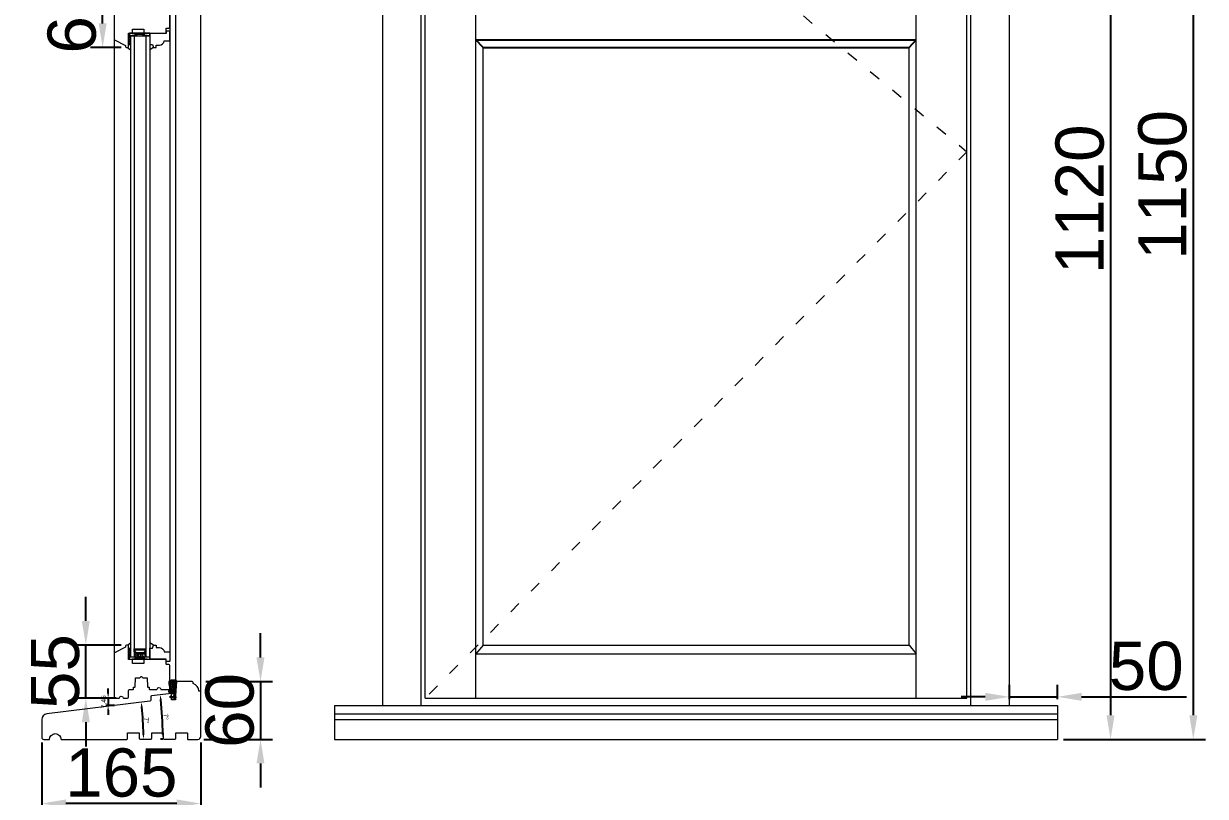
# Model space of a CAD drawing. Header units: millimetres. Extents: x 0 to 182016, y 11 to 3710.
# Drawn here: x 137171 to 138397, y 1253 to 2054 of the extents above; entities that cross this region are included whole.
import ezdxf

# ---------------------------------------------------------------- set-up
doc = ezdxf.new("R2010")
doc.units = ezdxf.units.MM
doc.linetypes.add('ACAD_ISO03W100', pattern=[30, 12, -18])
doc.layers.add('Matmenys', color=10, linetype='Continuous', lineweight=20)
doc.layers.add('Testinės profilio linijos', color=7, linetype='Continuous', lineweight=5)
doc.layers.add('Stiklo paketas', color=7, linetype='Continuous')
doc.styles.get("Standard").update_dxf_attribs({"font": 'arial.ttf'})
doc.dimstyles.new('2', dxfattribs={"dimscale": 2, "dimtxt": 2.5, "dimasz": 2.5, "dimexe": 1.25, "dimexo": 0.625, "dimtad": 1, "dimtxsty": 'Standard', "dimcen": 2.5, "dimadec": 0, "dimazin": 0, "dimtfac": 1, "dimtmove": 0, "dimatfit": 3, "dimfxl": 1, "dimarcsym": 0})
doc.dimstyles.new('Padidinti matmenys', dxfattribs={"dimscale": 10, "dimtxt": 5, "dimasz": 2.5, "dimexe": 1.25, "dimexo": 0.625, "dimtad": 1, "dimdec": 1, "dimtxsty": 'Standard', "dimcen": 2.5, "dimadec": 0, "dimazin": 0, "dimtfac": 1, "dimtdec": 1, "dimtmove": 0, "dimatfit": 3, "dimfxl": 1, "dimarcsym": 0})

# ---------------------------------------------------------------- blocks, each defined once
blk = doc.blocks.new('*D1898')
at = {"color": 0, "lineweight": -2, "transparency": 16777216}
for p, q in [((138199.8, 2432.2), (138311.1, 2432.2)), ((138298.6, 2407.2), (138298.6, 1337.2)), ((138249.8, 1312.2), (138311.1, 1312.2))]:
    blk.add_line(p, q, dxfattribs=at)
at = {"color": 0, "transparency": 16777216}
for points in [[(138294.4, 2407.2), (138302.7, 2407.2), (138298.6, 2432.2)], [(138294.4, 1337.2), (138302.7, 1337.2), (138298.6, 1312.2)]]:
    blk.add_solid(points, dxfattribs=at)
at = {"layer": 'Defpoints', "color": 0, "transparency": 16777216}
for p in [(138193.6, 2432.2), (138243.6, 1312.2), (138298.6, 1312.2)]:
    blk.add_point(p, dxfattribs=at)
at = {"color": 0, "lineweight": 5, "transparency": 16777216, "insert": (138266.8, 1872.2), "char_height": 50, "attachment_point": 5, "rotation": 90}
blk.add_mtext('1120', dxfattribs=at)
blk = doc.blocks.new('*D1904')
at = {"color": 0, "lineweight": -2, "transparency": 16777216}
for p, q in [((137416.8, 1397.2), (137416.8, 1422.2)), ((137360.1, 1372.2), (137429.3, 1372.2)), ((137416.8, 1372.2), (137416.8, 1312.2)), ((137358.1, 1312.2), (137429.3, 1312.2)), ((137416.8, 1287.2), (137416.8, 1262.2))]:
    blk.add_line(p, q, dxfattribs=at)
at = {"color": 0, "transparency": 16777216}
for points in [[(137412.6, 1397.2), (137420.9, 1397.2), (137416.8, 1372.2)], [(137412.6, 1287.2), (137420.9, 1287.2), (137416.8, 1312.2)]]:
    blk.add_solid(points, dxfattribs=at)
at = {"layer": 'Defpoints', "color": 0, "transparency": 16777216}
for p in [(137353.9, 1372.2), (137351.9, 1312.2), (137416.8, 1312.2)]:
    blk.add_point(p, dxfattribs=at)
at = {"color": 0, "lineweight": 5, "transparency": 16777216, "insert": (137385, 1342.2), "char_height": 50, "attachment_point": 5, "rotation": 90}
blk.add_mtext('60', dxfattribs=at)
blk = doc.blocks.new('*D1905')
at = {"color": 0, "lineweight": -2, "transparency": 16777216}
for p, q in [((137189.9, 1308.9), (137189.9, 1233.2)), ((137354.9, 1308.9), (137354.9, 1233.2)), ((137329.9, 1245.7), (137214.9, 1245.7))]:
    blk.add_line(p, q, dxfattribs=at)
at = {"color": 0, "transparency": 16777216}
for points in [[(137214.9, 1249.9), (137214.9, 1241.5), (137189.9, 1245.7)], [(137329.9, 1249.9), (137329.9, 1241.5), (137354.9, 1245.7)]]:
    blk.add_solid(points, dxfattribs=at)
at = {"layer": 'Defpoints', "color": 0, "transparency": 16777216}
for p in [(137189.9, 1315.2), (137354.9, 1315.2), (137189.9, 1245.7)]:
    blk.add_point(p, dxfattribs=at)
at = {"color": 0, "lineweight": 5, "transparency": 16777216, "insert": (137272.4, 1277.5), "char_height": 50, "attachment_point": 5}
blk.add_mtext('165', dxfattribs=at)
blk = doc.blocks.new('*D1906')
at = {"layer": 'Defpoints', "color": 0, "transparency": 16777216}
for p in [(137268.3, 1355), (137258.7, 1347.5), (137266.7, 1347.5)]:
    blk.add_point(p, dxfattribs=at)
at = {"layer": 'Matmenys', "color": 0, "lineweight": -2, "transparency": 16777216}
for p, q in [((137258.7, 1360), (137258.7, 1365)), ((137267.1, 1355), (137256.2, 1355)), ((137258.7, 1355), (137258.7, 1347.5)), ((137265.4, 1347.5), (137256.2, 1347.5)), ((137258.7, 1342.5), (137258.7, 1337.5))]:
    blk.add_line(p, q, dxfattribs=at)
at = {"layer": 'Matmenys', "color": 0, "transparency": 16777216}
for points in [[(137257.9, 1360), (137259.6, 1360), (137258.7, 1355)], [(137257.9, 1342.5), (137259.6, 1342.5), (137258.7, 1347.5)]]:
    blk.add_solid(points, dxfattribs=at)
at = {"layer": 'Matmenys', "color": 0, "lineweight": 5, "transparency": 16777216, "insert": (137254.5, 1351.2), "char_height": 5, "attachment_point": 5, "rotation": 90}
blk.add_mtext('7,45', dxfattribs=at)
blk = doc.blocks.new('*D1907')
at = {"layer": 'Defpoints', "color": 0, "transparency": 16777216}
for p in [(137302, 1351.9), (137266.7, 1347.5), (137295.1, 1325.2), (137291.9, 1312.4), (137302.9, 1312.4)]:
    blk.add_point(p, dxfattribs=at)
at = {"layer": 'Matmenys', "color": 0, "lineweight": -2, "transparency": 16777216}
blk.add_arc((136980.4, 1312.4), 315, 0.9094, 6.0906, dxfattribs=at)
at = {"layer": 'Matmenys', "color": 0, "transparency": 16777216}
for points in [[(137292.8, 1345.7), (137294.5, 1345.9), (137293.1, 1350.8)], [(137296.2, 1317.4), (137294.5, 1317.4), (137295.4, 1312.4)]]:
    blk.add_solid(points, dxfattribs=at)
at = {"layer": 'Matmenys', "color": 0, "lineweight": 5, "transparency": 16777216, "insert": (137298.6, 1331.8), "char_height": 5, "attachment_point": 5, "rotation": 273.5}
blk.add_mtext('7°', dxfattribs=at)
blk = doc.blocks.new('*D1908')
at = {"layer": 'Defpoints', "color": 0, "transparency": 16777216}
for p in [(137303.8, 1357.4), (137324.4, 1360), (137315.3, 1327.8), (137316.9, 1312.4), (137327.9, 1312.4)]:
    blk.add_point(p, dxfattribs=at)
at = {"layer": 'Matmenys', "color": 0, "lineweight": -2, "transparency": 16777216}
blk.add_line((137315.6, 1312.4), (137313.1, 1312.4), dxfattribs=at)
blk.add_arc((136936.7, 1312.4), 378.8, 0.7562, 6.2438, dxfattribs=at)
at = {"layer": 'Matmenys', "color": 0, "transparency": 16777216}
for points in [[(137312.5, 1353.5), (137314.2, 1353.7), (137312.8, 1358.5)], [(137316.4, 1317.4), (137314.7, 1317.4), (137315.6, 1312.4)]]:
    blk.add_solid(points, dxfattribs=at)
at = {"layer": 'Matmenys', "color": 0, "lineweight": 5, "transparency": 16777216, "insert": (137318.6, 1335.7), "char_height": 5, "attachment_point": 5, "rotation": 273.5}
blk.add_mtext('7°', dxfattribs=at)
blk = doc.blocks.new('*D2131')
at = {"color": 0, "lineweight": -2, "transparency": 16777216}
for p, q in [((137235.6, 1435), (137235.6, 1460)), ((137272.2, 1410), (137223.1, 1410)), ((137235.6, 1355), (137235.6, 1410)), ((137259.6, 1355), (137223.1, 1355)), ((137235.6, 1330), (137235.6, 1305))]:
    blk.add_line(p, q, dxfattribs=at)
at = {"color": 0, "transparency": 16777216}
for points in [[(137231.4, 1435), (137239.7, 1435), (137235.6, 1410)], [(137231.4, 1330), (137239.7, 1330), (137235.6, 1355)]]:
    blk.add_solid(points, dxfattribs=at)
at = {"layer": 'Defpoints', "color": 0, "transparency": 16777216}
for p in [(137235.6, 1410), (137278.4, 1410), (137265.9, 1355)]:
    blk.add_point(p, dxfattribs=at)
at = {"color": 0, "lineweight": 5, "transparency": 16777216, "insert": (137203.9, 1382.5), "char_height": 50, "attachment_point": 5, "rotation": 90}
blk.add_mtext('55', dxfattribs=at)
blk = doc.blocks.new('*D2132')
at = {"color": 0, "lineweight": -2, "ltscale": 0.1, "transparency": 16777216}
for p, q in [((138193.6, 1353.8), (138193.6, 1368.8)), ((138243.6, 1353.8), (138243.6, 1368.8)), ((138168.6, 1356.3), (138143.6, 1356.3)), ((138193.6, 1356.3), (138243.6, 1356.3)), ((138268.6, 1356.3), (138377.5, 1356.3))]:
    blk.add_line(p, q, dxfattribs=at)
at = {"color": 0, "ltscale": 0.1, "transparency": 16777216}
for points in [[(138168.6, 1360.5), (138168.6, 1352.2), (138193.6, 1356.3)], [(138268.6, 1360.5), (138268.6, 1352.2), (138243.6, 1356.3)]]:
    blk.add_solid(points, dxfattribs=at)
at = {"layer": 'Defpoints', "color": 0, "ltscale": 0.1, "transparency": 16777216}
for p in [(138243.6, 1356.3), (138193.6, 1347.5), (138243.6, 1347.5)]:
    blk.add_point(p, dxfattribs=at)
at = {"color": 0, "ltscale": 0.1, "transparency": 16777216, "insert": (138335.6, 1388.1), "char_height": 50, "attachment_point": 5}
blk.add_mtext('50', dxfattribs=at)
blk = doc.blocks.new('*D2134')
at = {"color": 0, "lineweight": -2, "ltscale": 0.1, "transparency": 16777216}
for p, q in [((138199.8, 2462.2), (138396.9, 2462.2)), ((138384.4, 2437.2), (138384.4, 1337.2)), ((138249.8, 1312.2), (138396.9, 1312.2))]:
    blk.add_line(p, q, dxfattribs=at)
at = {"color": 0, "ltscale": 0.1, "transparency": 16777216}
for points in [[(138380.3, 2437.2), (138388.6, 2437.2), (138384.4, 2462.2)], [(138380.3, 1337.2), (138388.6, 1337.2), (138384.4, 1312.2)]]:
    blk.add_solid(points, dxfattribs=at)
at = {"layer": 'Defpoints', "color": 0, "ltscale": 0.1, "transparency": 16777216}
for p in [(138193.6, 2462.2), (138243.6, 1312.2), (138384.4, 1312.2)]:
    blk.add_point(p, dxfattribs=at)
at = {"color": 0, "ltscale": 0.1, "transparency": 16777216, "insert": (138352.6, 1887.2), "char_height": 50, "attachment_point": 5, "rotation": 90}
blk.add_mtext('1150', dxfattribs=at)
blk = doc.blocks.new('*D1959')
at = {"color": 0, "lineweight": -2, "ltscale": 0.1, "transparency": 16777216}
for p, q in [((137272.1, 2094.7), (137240.5, 2094.7)), ((137253, 2054.7), (137253, 2069.7)), ((137272.2, 2029.7), (137240.5, 2029.7))]:
    blk.add_line(p, q, dxfattribs=at)
at = {"color": 0, "ltscale": 0.1, "transparency": 16777216}
for points in [[(137248.9, 2069.7), (137257.2, 2069.7), (137253, 2094.7)], [(137248.9, 2054.7), (137257.2, 2054.7), (137253, 2029.7)]]:
    blk.add_solid(points, dxfattribs=at)
at = {"layer": 'Defpoints', "color": 0, "ltscale": 0.1, "transparency": 16777216}
for p in [(137253, 2094.7), (137278.4, 2094.7), (137278.4, 2029.7)]:
    blk.add_point(p, dxfattribs=at)
at = {"color": 0, "ltscale": 0.1, "transparency": 16777216, "insert": (137221.2, 2062.2), "char_height": 50, "attachment_point": 5, "rotation": 90}
blk.add_mtext('65', dxfattribs=at)

msp = doc.modelspace()

# ---------------------------------------------------------------- hatches: boundary and pattern name
at = {"lineweight": 0, "ltscale": 0.5}
h = msp.add_hatch(dxfattribs=at)
h.set_pattern_fill('ANSI37', color=256, scale=0.5, style=0)
h.set_pattern_definition([(45, (137279.8997, 1145.8163), (-1.122532, 1.122532), []), (135, (137279.8997, 1145.8163), (-1.122532, -1.122532), [])])
h.paths.add_polyline_path([(137281.8996742, 2032.6690019), (137281.8996742, 2041.6690019), (137279.8996742, 2041.6690019), (137279.8996742, 2032.6690019)])
h = msp.add_hatch(dxfattribs=at)
h.set_pattern_fill('ANSI37', color=256, scale=0.5, style=0)
h.set_pattern_definition([(45, (137279.8997, 1804.9619), (-1.122532, 1.122532), []), (135, (137279.8997, 1804.9619), (-1.122532, -1.122532), [])])
h.paths.add_polyline_path([(137281.8996738, 1406.9617728), (137281.8996738, 1397.9617728), (137279.8996738, 1397.9617728), (137279.8996738, 1406.9617728)])
at = {"lineweight": 0}
h = msp.add_hatch(dxfattribs=at)
h.set_pattern_fill('JIS_WOOD', color=256, style=0)
h.set_pattern_definition([(315, (124378.4907, 20148.7329), (-0.5, -0.5), [])])
h.paths.add_polyline_path([(137295.8989647, 1400.9617728), (137287.8989647, 1400.9617728), (137285.8989647, 1402.9617728), (137285.8989647, 1405.9617728), (137297.9355473, 1405.9795063), (137297.8989647, 1402.9617728)])
h.paths.add_polyline_path([(137288.3131783, 1401.9617728), (137295.4847512, 1401.9617728), (137296.8989647, 1403.3759864), (137296.8989647, 1404.9617728), (137286.8989647, 1404.9617728), (137286.8989647, 1403.3759864)], flags=16)
h = msp.add_hatch(dxfattribs=at)
h.set_pattern_fill('HEX', color=256, scale=0.25, style=0)
h.set_pattern_definition([(360, (124378.4907, 20148.7329), (-7e-16, -1.374815), [0.79375, -1.5875]), (240, (124378.4907, 20148.7329), (-1.190624716, 0.6874075), [0.79375, -1.5875]), (300, (124379.2844, 20148.7329), (-1.190624716, -0.6874075), [0.79375, -1.5875])])
h.paths.add_polyline_path([(137285.8989647, 1397.9617728), (137285.8989647, 1402.9617728), (137287.8989647, 1400.9617728), (137295.8989647, 1400.9617728), (137297.8989647, 1402.9617728), (137297.8996738, 1397.9617728)])
at = {"layer": 'Matmenys'}
h = msp.add_hatch(dxfattribs=at)
h.set_pattern_fill('ANSI37', color=252, scale=0.5, angle=-183.5893456117, style=0)
h.set_pattern_definition([(221.4106544, (-134865.101, 4937.1764), (1.0500540025, -1.190606082), []), (311.4106544, (-134865.101, 4937.1764), (1.190606082, 1.0500540025), [])])
edge = h.paths.add_edge_path()
edge.add_arc((137328.2052501, 1370.2250745), 0.1, -3.5893456117, 86.4106543883)
edge.add_line((137328.2115106, 1370.3248783), (137326.6638248, 1370.4219615))
edge.add_arc((137326.6794761, 1370.6714711), 0.25, 86.4106543883, 266.4106543883, ccw=False)
edge.add_line((137326.6951273, 1370.9209807), (137328.7418322, 1370.792595))
edge.add_arc((137328.7355718, 1370.6927912), 0.1, -3.589345619, 86.4106543883, ccw=False)
edge.add_line((137328.8353756, 1370.6865307), (137328.9110186, 1370.6817858))
edge.add_line((137328.9110186, 1370.6817858), (137329.035333, 1372.6635867))
edge.add_spline(control_points=[(137329.035333, 1372.6635867), (137329.0235306, 1372.7427452), (137329.0123551, 1372.8127368), (137328.9905612, 1372.8964876), (137328.9811753, 1372.9200519), (137328.9684805, 1372.943935), (137328.9622312, 1372.9519946), (137328.9366424, 1372.9764824), (137328.9074054, 1372.9953753), (137328.8030856, 1373.0290786), (137328.7301534, 1373.0422005), (137328.4771704, 1373.0619027), (137328.2633362, 1373.0514044), (137327.8208578, 1373.0320762), (137327.6015289, 1373.0276009), (137327.181638, 1373.0265247), (137326.9785519, 1373.0295567), (137326.3883446, 1373.0422671), (137326.0202944, 1373.0554435), (137325.267113, 1373.0551818), (137324.8903632, 1373.0366855), (137324.2972587, 1372.9334992), (137324.0696877, 1372.8736051), (137323.6725865, 1372.7205695), (137323.5007989, 1372.6378201), (137323.1596311, 1372.4338199), (137322.9934285, 1372.3137051), (137322.7022687, 1372.04626), (137322.5786887, 1371.8985864), (137322.41897, 1371.6174018), (137322.371416, 1371.4821056), (137322.3118111, 1371.1808067), (137322.3011078, 1371.0172067), (137322.3148516, 1370.4326099), (137322.4096059, 1369.9686944), (137322.5813481, 1369.0761982), (137322.6650427, 1368.649118), (137322.876229, 1367.5707694), (137323.0099631, 1366.9127188), (137323.1348891, 1365.9196169), (137323.165383, 1365.6160157), (137323.1897184, 1364.9939721), (137323.1821777, 1364.6780681), (137323.0972934, 1364.1288598), (137323.0359547, 1363.8927764), (137322.8634944, 1363.492125), (137322.7686459, 1363.3334925), (137322.5843775, 1363.0348337), (137322.49452, 1362.8933765), (137322.3384369, 1362.5915936), (137322.2684668, 1362.4265409), (137322.1487356, 1362.0614191), (137322.105733, 1361.860469), (137322.0818343, 1361.5210524), (137322.0950401, 1361.3790669), (137322.1550794, 1361.1838463), (137322.1918196, 1361.1185185), (137322.3003687, 1360.9917951), (137322.3724348, 1360.9326173), (137322.6365224, 1360.7755397), (137322.8776307, 1360.69404), (137323.4280417, 1360.5774227), (137323.7362368, 1360.5408912), (137324.3324546, 1360.4876197), (137324.6200056, 1360.4683973), (137325.1504954, 1360.4250378), (137325.3987539, 1360.4029016), (137325.8035562, 1360.3666873), (137325.9609595, 1360.3526009), (137326.2848919, 1360.3244788), (137326.4632091, 1360.3094427), (137326.7660762, 1360.2411577), (137326.8838982, 1360.2055227), (137327.096377, 1360.109926), (137327.1902918, 1360.056779), (137327.3354855, 1359.9381383), (137327.3905037, 1359.8825161), (137327.4795956, 1359.7587488), (137327.512475, 1359.6951218), (137327.5606432, 1359.5762577), (137327.5775244, 1359.5191807), (137327.6034684, 1359.4186003), (137327.6131859, 1359.3742047), (137327.6222219, 1359.3332084)], knot_values=[0, 0, 0, 0, 0.2245066002, 0.2245066002, 0.377043448, 0.377043448, 0.5295802957, 0.5295802957, 0.8082977366, 0.8082977366, 1.0870151774, 1.0870151774, 1.6244414062, 1.6244414062, 2.161867635, 2.161867635, 2.6992938638, 2.6992938638, 3.7741463214, 3.7741463214, 5.0334406395, 5.0334406395, 5.8656302806, 5.8656302806, 6.5060139406, 6.5060139406, 7.1463976006, 7.1463976006, 7.7996240151, 7.7996240151, 8.3563201169, 8.3563201169, 8.9130162187, 8.9130162187, 10.239934143, 10.239934143, 11.5668520673, 11.5668520673, 13.5970761059, 13.5970761059, 14.4582175179, 14.4582175179, 15.3193589298, 15.3193589298, 15.9856015553, 15.9856015553, 16.5061017172, 16.5061017172, 17.0266018791, 17.0266018791, 17.547102041, 17.547102041, 18.1672448488, 18.1672448488, 18.7176261004, 18.7176261004, 19.1465766047, 19.1465766047, 19.5755271091, 19.5755271091, 20.3898249977, 20.3898249977, 21.2041228863, 21.2041228863, 21.9655448497, 21.9655448497, 22.7269668131, 22.7269668131, 23.2229068178, 23.2229068178, 23.7188468224, 23.7188468224, 24.0184411081, 24.0184411081, 24.2549295987, 24.2549295987, 24.4119994701, 24.4119994701, 24.5501072405, 24.5501072405, 24.6882150108, 24.6882150108, 24.8099116426, 24.8099116426, 24.8099116426, 24.8099116426], degree=3, periodic=0)
edge.add_line((137327.6222219, 1359.3332084), (137328.3050539, 1370.218814))

# ---------------------------------------------------------------- linework, layer by layer
at = {"lineweight": 5}
for p, q in [((137543.5933248, 1347.5116013), (137543.5933248, 2432.192222)), ((138193.5822219, 1347.5116013), (138193.5822219, 2432.192222)), ((137583.5933248, 1347.5116013), (137583.5933248, 2392.1922216)), ((138153.5822216, 1347.5116013), (138153.5822216, 2392.1922216)), ((137587.5933248, 1354.9617728), (137587.5933248, 2388.1922216)), ((137640.2762308, 1354.9617728), (137640.2762308, 2388.1922216)), ((138096.8993162, 1354.9617728), (138096.8993162, 2388.1922216)), ((138149.5822216, 1354.9617728), (138149.5822216, 2388.1922216)), ((137647.5933252, 1409.9617728), (137647.5933252, 2029.6690019)), ((138089.5822219, 1409.9617728), (138089.5822219, 2029.6690019)), ((137647.5933252, 1409.9617728), (137640.2762308, 1400.980399)), ((137647.5933252, 1409.9617728), (138089.5822219, 1409.9617728)), ((138089.5822219, 1409.9617728), (138096.8993162, 1400.980399)), ((137640.2762308, 1400.980399), (138096.8993162, 1400.980399)), ((137587.5933248, 1354.9617728), (138149.5822219, 1354.9617728)), ((137493.5933248, 1347.5116013), (138243.5822219, 1347.5116013)), ((137493.5933248, 1347.5116013), (137493.5933248, 1312.1617728)), ((137493.5933248, 1338.734043), (138243.5822219, 1338.734043)), ((138243.5822219, 1347.5116013), (138243.5822219, 1312.1617728)), ((137493.5933248, 1332.7787661), (138243.5822219, 1332.7787661)), ((137493.5933248, 1312.1617728), (138243.5822219, 1312.1617728))]:
    msp.add_line(p, q, dxfattribs=at)
at = {"linetype": 'ACAD_ISO03W100', "lineweight": 5}
for p, q in [((137587.5933248, 2388.1922216), (138149.5822216, 1921.5769972)), ((138149.5822216, 1921.5769972), (137587.5933248, 1354.9617728))]:
    msp.add_line(p, q, dxfattribs=at)
at = {"lineweight": 9}
for p, q in [((137322.8996738, 2340.1922216), (137322.8996738, 1402.9617728)), ((137281.8996738, 2041.6690019), (137281.8996738, 1397.9618579)), ((137285.8996738, 2041.6690019), (137285.8996738, 1397.9618579)), ((137297.8996738, 2041.6690019), (137297.8996738, 1397.9618579)), ((137301.8996738, 2041.6690019), (137301.8996738, 1397.9618579))]:
    msp.add_line(p, q, dxfattribs=at)
at = {"lineweight": 0}
for p, q in [((137279.8996742, 2041.6690019), (137282.8996742, 2041.6690019)), ((137301.8989652, 2041.6690019), (137280.8989652, 2044.6690019)), ((137301.8989652, 2044.6690019), (137280.8989652, 2041.6690019)), ((137278.8996742, 2029.6690019), (137281.8996742, 2027.3823368)), ((137279.8996742, 2032.6690019), (137281.8996742, 2032.6690019)), ((137305.8996742, 2029.6690019), (137301.8996742, 2027.3823368)), ((137278.8996738, 1409.9617728), (137281.8996738, 1412.2484379)), ((137305.8996738, 1409.9617728), (137301.8996738, 1412.2484379)), ((137279.8996738, 1406.9617728), (137281.8996738, 1406.9617728)), ((137279.8996738, 1397.9617728), (137282.8996738, 1397.9617728)), ((137301.8989647, 1397.9617728), (137280.8989647, 1394.9617728)), ((137301.8989647, 1394.9617728), (137280.8989647, 1397.9617728))]:
    msp.add_line(p, q, dxfattribs=at)
at = {"ltscale": 0.1}
for p, q in [((137640.2762308, 2037.7674281), (138096.8993162, 2037.7674281)), ((137647.5933252, 2029.6690019), (138089.5822219, 2029.6690019))]:
    msp.add_line(p, q, dxfattribs=at)
for p, q in [((137328.2115106, 1370.3248783), (137326.6638248, 1370.4219615)), ((137328.7418322, 1370.792595), (137326.6951273, 1370.9209807)), ((137327.3745618, 1355.3850489), (137328.3050539, 1370.218814)), ((137327.8782555, 1355.4282668), (137328.8353756, 1370.6865307)), ((137328.8353756, 1370.6865307), (137328.9110186, 1370.6817858)), ((137322.9957647, 1355.863033), (137323.2164195, 1356.8383849)), ((137327.3428552, 1354.8795864), (137322.9957647, 1355.863033)), ((137326.4364261, 1356.1099197), (137323.2164195, 1356.8383849)), ((137326.3260986, 1355.6222437), (137326.4364261, 1356.1099197)), ((137327.3745618, 1355.3850489), (137326.3260986, 1355.6222437)), ((137327.3336162, 1354.7323005), (137327.3428552, 1354.8795864)), ((137327.8326354, 1354.7009981), (137327.3336162, 1354.7323005)), ((137328.8991001, 1355.7313394), (137327.8326354, 1354.7009981)), ((137328.9459981, 1356.47898), (137327.8782555, 1355.4282668)), ((137328.8991001, 1355.7313394), (137328.9459981, 1356.47898))]:
    msp.add_line(p, q)
at = {"color": 1}
for p, q in [((137329.035333, 1372.6635867), (137328.0796757, 1357.4286419)), ((137329.332053, 1372.7078269), (137328.3707583, 1357.3830115)), ((137327.3292537, 1359.2686356), (137327.2188242, 1357.5081843))]:
    msp.add_line(p, q, dxfattribs=at)
at = {"lineweight": 0}
for points in [[(137301.8989652, 2044.6690019), (137280.8989652, 2044.6690019), (137280.8989652, 2041.6690019), (137301.8989652, 2041.6690019)], [(137301.8989647, 1394.9617728), (137280.8989647, 1394.9617728), (137280.8989647, 1397.9617728), (137301.8989647, 1397.9617728)], [(137295.8989647, 1400.9617728), (137287.8989647, 1400.9617728), (137285.8989647, 1402.9617728), (137285.8989647, 1405.9617728), (137297.8989647, 1405.9617728), (137297.8989647, 1402.9617728)], [(137295.4847512, 1401.9617728), (137288.3131783, 1401.9617728), (137286.8989647, 1403.3759864), (137286.8989647, 1404.9617728), (137296.8989647, 1404.9617728), (137296.8989647, 1403.3759864)]]:
    msp.add_lwpolyline(points, close=True, dxfattribs=at)
for points in [[(137316.8996742, 2036.6690019), (137322.8996742, 2036.6690019), (137322.8996742, 2045.6690019, 0.4142135624), (137321.8996742, 2046.6690019), (137318.8996742, 2046.6690019), (137318.8996742, 2044.1690019), (137301.8996742, 2044.1690019), (137301.8996742, 2032.6690019), (137304.8996742, 2032.6690019), (137305.8996742, 2029.6690019), (137308.3996742, 2029.6690019), (137308.3996742, 2032.1690019), (137311.924737, 2032.1690019, 0.3851703882), (137316.8996742, 2036.6690019)], [(137316.8996738, 1402.9617728), (137322.8996738, 1402.9617728), (137322.8996738, 1393.9617728, -0.4142135624), (137321.8996738, 1392.9617728), (137318.8996738, 1392.9617728), (137318.8996738, 1395.4617728), (137301.8996738, 1395.4617728), (137301.8996738, 1406.9617728), (137304.8996738, 1406.9617728), (137305.8996738, 1409.9617728), (137308.3996738, 1409.9617728), (137308.3996738, 1407.4617728), (137311.9247366, 1407.4617728, -0.3851703882), (137316.8996738, 1402.9617728)]]:
    msp.add_lwpolyline(points, format="xyb", dxfattribs=at)
at = {"ltscale": 0.1}
for points in [[(137647.5933252, 2029.6690019), (137640.2762308, 2037.7674281)], [(138089.5822219, 2029.6690019), (138096.8993162, 2037.7674281)]]:
    msp.add_lwpolyline(points, dxfattribs=at)
at = {"lineweight": 5}
for points in [[(137279.8297827, 1355.9530463), (137279.8910231, 1362.9704994, -0.4116598905), (137280.890985, 1363.9617728), (137284.4295104, 1363.9617728, 0.4040361542), (137284.9292229, 1364.4443231), (137284.9895632, 1366.1722427, -0.4040262258), (137285.2893804, 1366.4617728), (137286.342502, 1366.4617728, 0.4091108014), (137286.8424259, 1366.9530466), (137286.9945287, 1375.6670086, -0.4091108014), (137287.294483, 1375.9617728), (137291.3183029, 1375.9617728, 0.1989123674), (137291.6718563, 1376.1082194), (137292.9375418, 1377.3739049, -0.4142135624), (137293.3618058, 1377.3739049), (137294.6274912, 1376.1082194, 0.1989123674), (137294.9810446, 1375.9617728), (137299.0048646, 1375.9617728, -0.4091108014), (137299.3048189, 1375.6670086), (137299.4569217, 1366.9530466, 0.4091108014), (137299.9568455, 1366.4617728), (137301.0099672, 1366.4617728, -0.4040262258), (137301.3097844, 1366.1722427), (137301.3701247, 1364.4443231, 0.4040262258), (137301.8698201, 1363.9617728), (137308.950184, 1363.9617728, 0.3563939587), (137309.440082, 1364.3617728, -0.8164965809), (137313.3592656, 1364.3617728, 0.3563939587), (137313.8491635, 1363.9617728), (137321.8996738, 1363.9617728, 0.4142135624), (137322.8996738, 1364.9617728), (137322.8996738, 1387.9617728, 0.4142135624), (137320.8996738, 1389.9617728), (137319.1970672, 1389.9617728, -0.4116598905), (137318.8970786, 1390.2591549), (137318.8603648, 1394.4661361, 0.4116598905), (137318.3603838, 1394.9617728), (137296.4302369, 1394.9617728, 0.4116598905), (137295.9302559, 1394.4661361), (137295.902269, 1391.2591549, -0.4116598905), (137295.6022804, 1390.9617728), (137284.1970672, 1390.9617728, -0.4116598905), (137283.8970786, 1391.2591549), (137283.8690917, 1394.4661361, 0.4116598905), (137283.3691107, 1394.9617728), (137279.8996738, 1394.9617728), (137279.8996738, 1408.9617728, 0.4142135624), (137278.8996738, 1409.9617728), (137277.9084387, 1409.9617728, 0.4116598905), (137276.9084768, 1408.9704994), (137276.8996738, 1407.9617728), (137265.4302022, 1401.8633466, 0.2773245441), (137264.8996738, 1400.980399), (137264.8996738, 1355.9617728, 0.4142135624), (137265.8996738, 1354.9617728), (137269.950184, 1354.9617728, 0.3563939587), (137270.440082, 1355.3617728, -0.8164965809), (137274.3592656, 1355.3617728, 0.3563939587), (137274.8491635, 1354.9617728), (137278.8298208, 1354.9617728, 0.4116598905)], [(137209.899676, 1312.1617728), (137277.899676, 1312.1617728, 0.4142135624), (137278.899676, 1313.1617728), (137278.899676, 1318.6617728, -0.4142135624), (137279.399676, 1319.1617728), (137290.399676, 1319.1617728, -0.4142135624), (137290.899676, 1318.6617728), (137290.899676, 1313.3617728, 0.4142135624), (137291.899676, 1312.3617728), (137302.899676, 1312.3617728, 0.4142135624), (137303.899676, 1313.3617728), (137303.899676, 1318.6617728, -0.4142135624), (137304.399676, 1319.1617728), (137315.399676, 1319.1617728, -0.4142135624), (137315.899676, 1318.6617728), (137315.899676, 1313.3617728, 0.4142135624), (137316.899676, 1312.3617728), (137327.899676, 1312.3617728, 0.4142135624), (137328.899676, 1313.3617728), (137328.899676, 1318.6617728, -0.4142135624), (137329.399676, 1319.1617728), (137340.399676, 1319.1617728, -0.4142135624), (137340.899676, 1318.6617728), (137340.899676, 1313.1617728, 0.4142135624), (137341.899676, 1312.1617728), (137351.899676, 1312.1617728, 0.4142135624), (137354.899676, 1315.1617728), (137354.8996742, 1361.1617728, 0.4142135624), (137353.8996742, 1362.1617728), (137353.1903475, 1362.1617728, -0.4001549105), (137352.8906965, 1362.4473074, 0.3090857966), (137347.1024132, 1370.0966181, -0.3199404334), (137346.8977833, 1370.3784413), (137346.8908712, 1371.1704994, 0.4116598904), (137345.8909092, 1372.1617728), (137329.9957074, 1372.1617728, 0.4116598905), (137328.9957455, 1371.1704994), (137328.9083245, 1361.1530463, -0.2023892741), (137328.5996738, 1360.4392157), (137328.5996738, 1353.1617728), (137324.5996738, 1353.1617728), (137324.5996738, 1359.9617728), (137324.4390132, 1359.9617728, 0.0305527633), (137324.3780785, 1359.9580459), (137303.8169313, 1357.4334545, 0.3763733489), (137302.9388388, 1356.4496349), (137302.9073268, 1352.8387159, -0.3763733489), (137302.0292342, 1351.8548963), (137195.1684599, 1338.734043, 0.3788661087), (137189.899676, 1332.7787661), (137189.899676, 1314.1617728, 0.4142135624), (137191.899676, 1312.1617728), (137197.899676, 1312.1617728, -1)]]:
    msp.add_lwpolyline(points, format="xyb", close=True, dxfattribs=at)
for centre, radius, start, end in [((137326.6794761, 1370.6714711), 0.25, 86.4106543892, 266.4106543892), ((137328.2052501, 1370.2250745), 0.1, 356.4106543908, 86.4106543892), ((137328.7355718, 1370.6927912), 0.1, 356.4106543908, 86.4106543892)]:
    msp.add_arc(centre, radius, start, end)
at = {"color": 1}
msp.add_spline([(137329.332053, 1372.7078269), (137329.2415563, 1373.0693272), (137327.9676978, 1373.3388681), (137323.2753248, 1372.8504788), (137322.1853186, 1371.807281), (137322.1667021, 1369.6438092), (137322.4970761, 1367.9457693), (137322.8439924, 1365.7803285), (137322.6445636, 1363.7436068), (137322.1683946, 1362.915362), (137321.8881313, 1361.0608219), (137324.6003098, 1360.168376), (137326.0791855, 1360.0412085), (137326.7664533, 1359.9232371), (137327.2083387, 1359.6210314), (137327.3292537, 1359.2686356)], degree=3, dxfattribs=at)
msp.add_open_spline([(137329.035333, 1372.6635867), (137329.0235306, 1372.7427452), (137329.0123551, 1372.8127368), (137328.9905612, 1372.8964876), (137328.9811753, 1372.9200519), (137328.9684805, 1372.943935), (137328.9622312, 1372.9519946), (137328.9366424, 1372.9764824), (137328.9074054, 1372.9953753), (137328.8030856, 1373.0290786), (137328.7301534, 1373.0422005), (137328.4771704, 1373.0619027), (137328.2633362, 1373.0514044), (137327.8208578, 1373.0320762), (137327.6015289, 1373.0276009), (137327.181638, 1373.0265247), (137326.9785519, 1373.0295567), (137326.3883446, 1373.0422671), (137326.0202944, 1373.0554435), (137325.267113, 1373.0551818), (137324.8903632, 1373.0366855), (137324.2972587, 1372.9334992), (137324.0696877, 1372.8736051), (137323.6725865, 1372.7205695), (137323.5007989, 1372.6378201), (137323.1596311, 1372.4338199), (137322.9934285, 1372.3137051), (137322.7022687, 1372.04626), (137322.5786887, 1371.8985864), (137322.41897, 1371.6174018), (137322.371416, 1371.4821056), (137322.3118111, 1371.1808067), (137322.3011078, 1371.0172067), (137322.3148516, 1370.4326099), (137322.4096059, 1369.9686944), (137322.5813481, 1369.0761982), (137322.6650427, 1368.649118), (137322.876229, 1367.5707694), (137323.0099631, 1366.9127188), (137323.1348891, 1365.9196169), (137323.165383, 1365.6160157), (137323.1897184, 1364.9939721), (137323.1821777, 1364.6780681), (137323.0972934, 1364.1288598), (137323.0359547, 1363.8927764), (137322.8634944, 1363.492125), (137322.7686459, 1363.3334925), (137322.5843775, 1363.0348337), (137322.49452, 1362.8933765), (137322.3384369, 1362.5915936), (137322.2684668, 1362.4265409), (137322.1487356, 1362.0614191), (137322.105733, 1361.860469), (137322.0818343, 1361.5210524), (137322.0950401, 1361.3790669), (137322.1550794, 1361.1838463), (137322.1918196, 1361.1185185), (137322.3003687, 1360.9917951), (137322.3724348, 1360.9326173), (137322.6365224, 1360.7755397), (137322.8776307, 1360.69404), (137323.4280417, 1360.5774227), (137323.7362368, 1360.5408912), (137324.3324546, 1360.4876197), (137324.6200056, 1360.4683973), (137325.1504954, 1360.4250378), (137325.3987539, 1360.4029016), (137325.8035562, 1360.3666873), (137325.9609595, 1360.3526009), (137326.2848919, 1360.3244788), (137326.4632091, 1360.3094427), (137326.7660762, 1360.2411577), (137326.8838982, 1360.2055227), (137327.096377, 1360.109926), (137327.1902918, 1360.056779), (137327.3354855, 1359.9381383), (137327.3905037, 1359.8825161), (137327.4795956, 1359.7587488), (137327.512475, 1359.6951218), (137327.5606432, 1359.5762577), (137327.5775244, 1359.5191807), (137327.6034684, 1359.4186003), (137327.6131859, 1359.3742047), (137327.6222219, 1359.3332084)], degree=3, knots=[0, 0, 0, 0, 0.2245066002, 0.2245066002, 0.377043448, 0.377043448, 0.5295802957, 0.5295802957, 0.8082977366, 0.8082977366, 1.0870151774, 1.0870151774, 1.6244414062, 1.6244414062, 2.161867635, 2.161867635, 2.6992938638, 2.6992938638, 3.7741463214, 3.7741463214, 5.0334406395, 5.0334406395, 5.8656302806, 5.8656302806, 6.5060139406, 6.5060139406, 7.1463976006, 7.1463976006, 7.7996240151, 7.7996240151, 8.3563201169, 8.3563201169, 8.9130162187, 8.9130162187, 10.239934143, 10.239934143, 11.5668520673, 11.5668520673, 13.5970761059, 13.5970761059, 14.4582175179, 14.4582175179, 15.3193589298, 15.3193589298, 15.9856015553, 15.9856015553, 16.5061017172, 16.5061017172, 17.0266018791, 17.0266018791, 17.547102041, 17.547102041, 18.1672448488, 18.1672448488, 18.7176261004, 18.7176261004, 19.1465766047, 19.1465766047, 19.5755271091, 19.5755271091, 20.3898249977, 20.3898249977, 21.2041228863, 21.2041228863, 21.9655448497, 21.9655448497, 22.7269668131, 22.7269668131, 23.2229068178, 23.2229068178, 23.7188468224, 23.7188468224, 24.0184411081, 24.0184411081, 24.2549295987, 24.2549295987, 24.4119994701, 24.4119994701, 24.5501072405, 24.5501072405, 24.6882150108, 24.6882150108, 24.8099116426, 24.8099116426, 24.8099116426, 24.8099116426], dxfattribs=at)
at = {"layer": 'Stiklo paketas', "lineweight": 5}
msp.add_lwpolyline([(137264.8996742, 2086.3519076), (137264.8996742, 2038.6503757, 0.2773245441), (137265.4302026, 2037.7674281), (137276.8996742, 2031.6690019), (137276.9084772, 2030.6602754, 0.4116598905), (137277.9084391, 2029.6690019), (137278.8996742, 2029.6690019, 0.4142135624), (137279.8996742, 2030.6690019), (137279.8996742, 2044.6690019), (137283.3691111, 2044.6690019, 0.4116598905), (137283.8690921, 2045.1646387), (137283.897079, 2048.3716199, -0.4116598905), (137284.1970675, 2048.6690019), (137295.6022808, 2048.6690019, -0.4116598905), (137295.9022694, 2048.3716199), (137295.9302563, 2045.1646387, 0.4116598905), (137296.4302373, 2044.6690019), (137318.3603842, 2044.6690019, 0.4116598905), (137318.8603652, 2045.1646387), (137318.897079, 2049.3716199, -0.4116598905), (137319.1970675, 2049.6690019), (137320.8996742, 2049.6690019, 0.4142135624), (137322.8996742, 2051.6690019), (137322.8996742, 2072.6690019, 0.4142135624)], format="xyb", dxfattribs=at)
at = {"layer": 'Testinės profilio linijos', "lineweight": 5}
for p, q in [((137328.8996738, 1361.0302358), (137328.8996738, 2383.37824)), ((137354.899674, 1361.1611677), (137354.8996728, 2383.0601039)), ((137264.8996744, 2341.5082462), (137264.8996738, 1400.980399))]:
    msp.add_line(p, q, dxfattribs=at)

# ---------------------------------------------------------------- dimensions: what is measured, and where the dimension line sits
at = {"color": 1, "ltscale": 0.1}
for base, p1, p2, picture, middle in [((138384.4268833, 1312.1617728), (138193.5822219, 2462.192222), (138243.5822219, 1312.1617728), '*D2134', (138384.4268833, 1887.1769974)), ((137253.024312, 2094.6690019), (137278.4040567, 2029.6690019), (137278.3996742, 2094.6690019), '*D1959', (137253.024312, 2062.1690019))]:
    dim = msp.add_linear_dim(base=base, p1=p1, p2=p2, angle=90, dimstyle='Padidinti matmenys', dxfattribs=at)
    dim.commit()
    dim.dimension.update_dxf_attribs({"geometry": picture, "text_midpoint": middle, "dimtype": 160})
at = {"color": 1, "lineweight": 5}
for base, p1, p2, picture, middle in [((138298.5556483, 1312.1617728), (138193.5822219, 2432.192222), (138243.5822219, 1312.1617728), '*D1898', (138298.5556483, 1872.1769974)), ((137235.558737, 1409.9617728), (137265.8996738, 1354.9617728), (137278.4040563, 1409.9617728), '*D2131', (137235.558737, 1382.4617728)), ((137416.7676577, 1312.1617728), (137353.8996738, 1372.1617728), (137351.899676, 1312.1617728), '*D1904', (137416.7676577, 1342.1617728))]:
    dim = msp.add_linear_dim(base=base, p1=p1, p2=p2, angle=90, dimstyle='Padidinti matmenys', dxfattribs=at)
    dim.commit()
    dim.dimension.update_dxf_attribs({"geometry": picture, "text_midpoint": middle, "dimtype": 160})
at = {"color": 1, "ltscale": 0.1}
dim = msp.add_linear_dim(base=(138243.5822219, 1356.3493894), p1=(138193.5822219, 1347.5116013), p2=(138243.5822219, 1347.5116013), dimstyle='Padidinti matmenys', dxfattribs=at)
dim.commit()
dim.dimension.update_dxf_attribs({"geometry": '*D2132', "text_midpoint": (138335.5586885, 1388.1280388)})
at = {"color": 1, "lineweight": 5}
dim = msp.add_linear_dim(base=(137189.899676, 1245.6961139), p1=(137354.899676, 1315.1617728), p2=(137189.899676, 1315.1617728), dimstyle='Padidinti matmenys', dxfattribs=at)
dim.commit()
dim.dimension.update_dxf_attribs({"geometry": '*D1905', "text_midpoint": (137272.399676, 1277.4747633)})
at = {"layer": 'Matmenys', "lineweight": 5}
dim = msp.add_linear_dim(base=(137258.7272818, 1347.5116013), p1=(137268.3348524, 1354.9617728), p2=(137266.6559351, 1347.5116013), angle=90, dimstyle='2', dxfattribs=at)
dim.commit()
dim.dimension.update_dxf_attribs({"geometry": '*D1906', "text_midpoint": (137258.7272818, 1351.2366871), "dimtype": 160})
for base, line1, line2, picture, middle in [((137295.1478109, 1325.1874334), ((137291.899676, 1312.3617728), (137302.899676, 1312.3617728)), ((137302.0292342, 1351.8548963), (137266.6559351, 1347.5116013)), '*D1907', (137298.5644248, 1331.8225485)), ((137315.2703592, 1327.7858032), ((137316.899676, 1312.3617728), (137327.899676, 1312.3617728)), ((137324.3780785, 1359.9580459), (137303.8169313, 1357.4334545)), '*D1908', (137318.620849, 1335.7187565))]:
    dim = msp.add_angular_dim_2l(base=base, line1=line1, line2=line2, dimstyle='2', dxfattribs=at)
    dim.commit()
    dim.dimension.update_dxf_attribs({"geometry": picture, "text_midpoint": middle})

doc.saveas('drawing.dxf')
